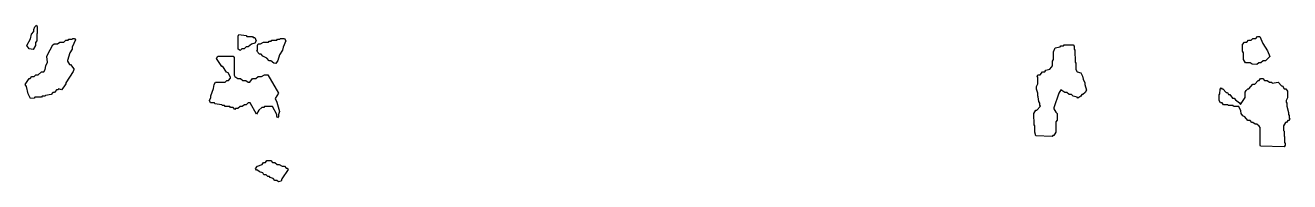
# Model space of a CAD drawing. Header units: millimetres. Extents: x 0 to 3705, y 0 to 459.
import ezdxf

# ---------------------------------------------------------------- set-up
doc = ezdxf.new("R2010")
doc.units = ezdxf.units.MM
doc.layers.add('M', color=7, linetype='Continuous')

msp = doc.modelspace()

# ---------------------------------------------------------------- linework, layer by layer
at = {"layer": 'M'}
for points in [[(5, 399.9), (15, 419.1), (18.4, 432.8), (25, 441), (25, 446.4), (28.4, 454.7), (32.6, 458.9), (35.2, 454.7), (35.2, 435.4), (33.6, 432.7), (33.6, 413.5), (30.2, 408.1), (30.2, 399.8), (22.7, 387.4), (10.9, 390.2), (5, 399.9)], [(8.4, 257.5), (3.4, 279.4), (0, 284.9), (10.9, 302.8), (14.2, 302.8), (19.2, 308.2), (25.9, 308.2), (30.9, 313.7), (37.6, 313.7), (47.6, 321.9), (54.2, 321.9), (58.4, 328.7), (60, 339.7), (65, 350.6), (63.3, 367), (65, 372.5), (80.9, 401.3), (84.2, 404.1), (94.2, 404.1), (100.9, 409.6), (112.6, 409.6), (119.2, 415), (125.9, 415), (127.6, 417.8), (137.6, 417.8), (139.2, 420.5), (144.3, 420.5), (146.9, 416.3), (136.9, 394.4), (136.9, 388.9), (130.2, 377.9), (123.6, 356), (123.6, 353.4), (129.3, 343.8), (132.7, 343.8), (141.9, 331.5), (141.9, 328.7), (140.2, 323.2), (118.6, 290.3), (118.6, 287.6), (112.7, 278), (106, 269.7), (97.7, 272.4), (96, 269.7), (91, 269.7), (86, 261.5), (81, 261.5), (76, 256), (59.3, 253.3), (57.7, 250.5), (49.3, 250.5), (47.7, 247.8), (27.7, 247.8), (26, 245.1), (15.1, 243.7), (8.4, 257.5)], [(623.4, 427.3), (625.9, 431.5), (647.7, 428.7), (649.3, 426), (666, 426), (667.7, 423.2), (672.7, 423.2), (676.9, 413.6), (672.7, 406.6), (662.7, 403.9), (652.7, 395.7), (647.7, 395.7), (641, 390.2), (634.3, 390.2), (629.3, 384.7), (623.4, 388.9), (623.4, 427.3)], [(714.2, 354.6), (707.6, 362.8), (695.9, 368.3), (690.9, 373.8), (685.9, 373.8), (678.3, 383.4), (680, 386.2), (680, 399.9), (682.6, 404.1), (689.3, 404.1), (697.6, 409.6), (712.6, 409.6), (714.2, 412.3), (720.9, 412.3), (722.6, 415), (737.6, 415), (739.2, 417.8), (745.9, 417.8), (747.6, 420.5), (759.3, 420.5), (763.6, 413.6), (755.2, 394.4), (753.5, 386.1), (745.2, 372.4), (740.2, 356), (734.3, 346.4), (728.4, 347.8), (719.3, 354.6), (714.2, 354.6)], [(3595.1, 345), (3589.3, 349.1), (3575.9, 349.1), (3570, 358.8), (3570, 377.9), (3566.7, 383.4), (3566.7, 402.6), (3572.6, 409.6), (3579.2, 409.6), (3584.2, 415), (3592.6, 415), (3597.6, 420.5), (3605.9, 420.5), (3610.9, 426), (3617.7, 426), (3626.9, 405.4), (3640.2, 383.5), (3646.9, 367), (3634.3, 354.6), (3627.7, 354.6), (3621, 349.1), (3614.3, 349.1), (3609.3, 343.6), (3595.1, 345)], [(2961.7, 134.2), (2958.4, 145.2), (2958.4, 164.4), (2956.7, 167.1), (2955, 200), (2960.9, 209.7), (2964.2, 209.7), (2975, 221.9), (2973.4, 224.6), (2973.4, 230.1), (2970, 235.6), (2968.4, 249.2), (2966.7, 252), (2966.7, 260.2), (2963.4, 271.2), (2963.4, 279.4), (2966.7, 287.6), (2966.7, 306.7), (2965, 309.5), (2967.6, 313.7), (2974.2, 313.7), (2980.9, 321.9), (2987.6, 321.9), (2990.9, 327.4), (3002.6, 330.1), (3007.5, 335.6), (3010, 339.7), (3010, 353.4), (3013.4, 358.8), (3013.4, 380.7), (3017.5, 393.1), (3032.6, 395.9), (3034.2, 398.6), (3042.6, 398.6), (3044.2, 401.3), (3071, 401.3), (3073.6, 397.2), (3073.6, 388.9), (3075.2, 386.2), (3076.9, 350.6), (3078.6, 347.9), (3078.6, 328.7), (3082.7, 321.9), (3092.7, 319.2), (3098.5, 309.5), (3100.2, 301.3), (3105.2, 290.4), (3105.2, 284.9), (3110.2, 268.4), (3106, 261.5), (3099.3, 256), (3096, 256), (3092.7, 250.6), (3084.3, 245), (3082.6, 247.8), (3070.9, 250.6), (3065.9, 256), (3059.2, 256), (3052.6, 261.5), (3045.9, 261.5), (3034.3, 269.7), (3028.5, 260.2), (3013.6, 216.4), (3013.6, 213.7), (3019.4, 204.2), (3023.6, 200), (3023.6, 180.8), (3020.2, 175.3), (3020.2, 145.2), (3014.3, 135.5), (3011, 135.5), (3009.3, 132.8), (2961.7, 134.2)], [(724.2, 220.4), (701, 220.4), (699.3, 217.7), (692.7, 217.7), (684.4, 209.5), (677.6, 198.4), (659.2, 231.4), (652.7, 231.4), (647.7, 225.9), (642.7, 225.9), (636, 220.4), (629.3, 220.4), (622.7, 214.9), (616, 214.9), (614.3, 212.1), (609.2, 217.7), (600.9, 217.7), (599.2, 220.4), (585.9, 220.4), (584.2, 223.2), (577.6, 223.2), (575.9, 225.9), (555.9, 228.6), (554.2, 231.4), (542.5, 231.4), (540, 238.3), (543.4, 246.6), (543.4, 252), (551.7, 273.9), (553.4, 284.9), (557.6, 291.8), (585.9, 291.8), (590.9, 297.3), (595.9, 297.3), (601.7, 304.1), (601.7, 306.7), (594.2, 319), (589.2, 321.8), (579.2, 338.2), (575.9, 338.2), (560, 361.5), (564.2, 368.5), (609.3, 368.5), (611.9, 364.3), (611.9, 312.3), (614.4, 308.2), (622.6, 302.8), (631, 302.8), (637.7, 297.3), (646, 297.3), (652.7, 291.8), (657.6, 291.8), (665.9, 302.8), (675.9, 302.8), (682.6, 308.2), (692.6, 308.2), (700.9, 313.7), (711, 313.7), (741.9, 260.2), (731.9, 243.8), (736.9, 232.9), (745.2, 205.5), (741.9, 197.2), (741.9, 191.7), (739.3, 187.5), (736.7, 191.7), (736.7, 197.2), (724.2, 220.4)], [(3620.1, 104.1), (3618.4, 106.9), (3618.4, 158.9), (3615.9, 163), (3609.2, 168.4), (3604.2, 168.4), (3597.6, 173.9), (3594.2, 173.9), (3589.2, 179.4), (3582.6, 179.4), (3574.2, 190.3), (3567.5, 193.1), (3563.4, 200), (3561.7, 208.2), (3555.9, 220.4), (3540.9, 220.4), (3539.2, 223.2), (3525.9, 223.2), (3524.2, 225.9), (3510.9, 225.9), (3507.6, 231.4), (3502.6, 231.4), (3498.4, 238.3), (3498.4, 254.8), (3500, 257.5), (3501.7, 271.2), (3504.3, 275.5), (3506, 272.6), (3509.3, 272.6), (3519.3, 261.7), (3522.7, 261.7), (3526, 256.2), (3529.3, 256.2), (3537.7, 245.3), (3542.7, 245.3), (3546, 239.8), (3557.7, 231.5), (3561, 226.2), (3575, 246.6), (3575, 263), (3577.5, 267.1), (3582.6, 272.6), (3585.9, 272.6), (3597.6, 286.3), (3602.6, 286.3), (3612.6, 297.3), (3615.9, 297.3), (3619.2, 302.8), (3626, 302.8), (3631, 297.3), (3639.3, 297.3), (3646, 291.8), (3652.7, 291.8), (3654.3, 289.1), (3671, 291.8), (3681, 280.9), (3684.3, 280.9), (3689.3, 272.6), (3694.3, 272.6), (3698.6, 265.7), (3698.6, 246.5), (3695.2, 238.3), (3695.2, 232.9), (3696.9, 230.1), (3696.9, 221.9), (3701.9, 202.7), (3701.9, 197.3), (3703.6, 194.5), (3703.6, 186.3), (3705.2, 183.6), (3702.7, 179.4), (3699.3, 179.4), (3696, 173.9), (3692.7, 173.9), (3686.9, 164.4), (3686.9, 150.7), (3688.6, 148), (3688.6, 134.3), (3690.2, 131.6), (3690.2, 115.1), (3691.9, 112.4), (3691.9, 106.9), (3689.3, 102.7), (3620.1, 104.1)], [(730.9, 4.1), (725.9, 9.6), (717.6, 12.3), (715.9, 15.1), (710.9, 15.1), (705.9, 20.5), (699.2, 20.5), (695.9, 26), (685.9, 28.8), (680.9, 34.2), (677.6, 34.2), (675, 38.5), (680.9, 45.4), (694.2, 50.8), (697.6, 56.3), (704.2, 56.3), (707.6, 61.8), (719.3, 61.8), (724.3, 56.3), (731, 56.3), (737.7, 50.9), (744.3, 50.9), (752.6, 45.4), (759.3, 45.4), (764.3, 39.9), (767.7, 39.9), (770.2, 35.7), (751.9, 8.3), (749.4, 1.4), (741.8, 0), (737.6, 4.1), (730.9, 4.1)]]:
    msp.add_lwpolyline(points, close=True, dxfattribs=at)

doc.saveas('drawing.dxf')
